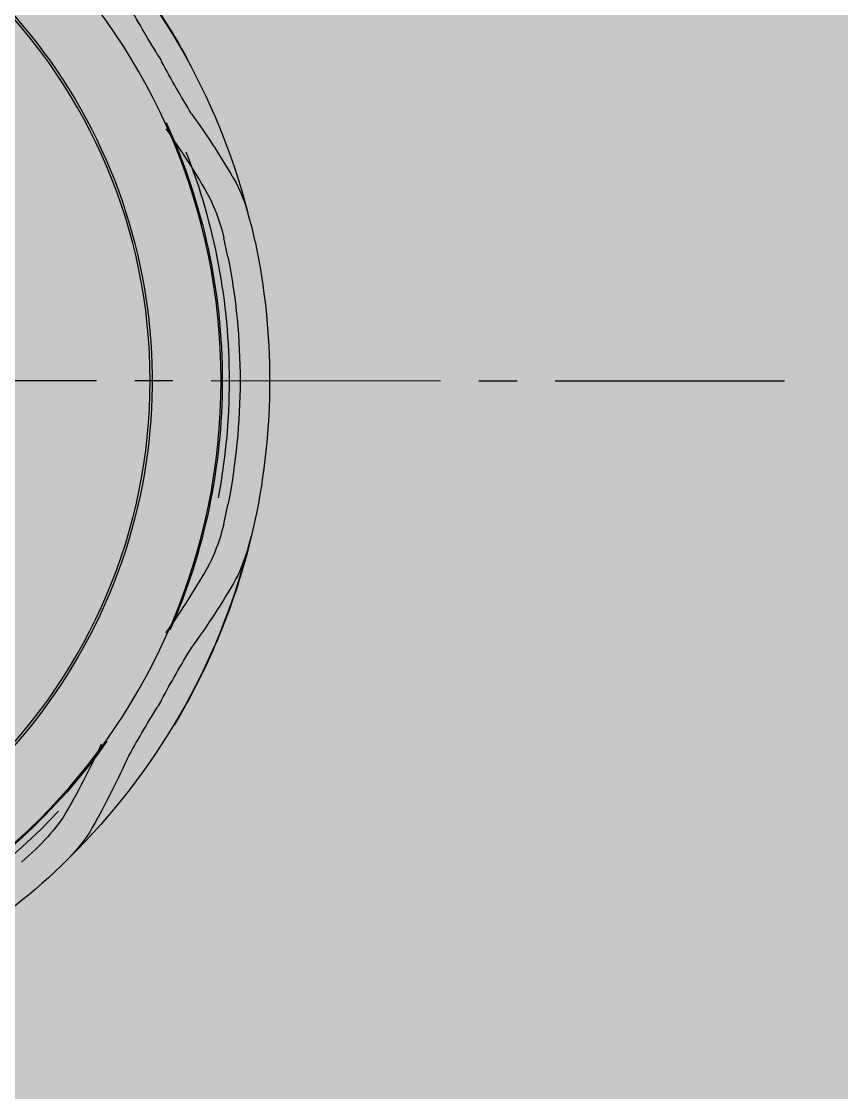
# Model space of a CAD drawing. Header units: millimetres. Extents: x 307301 to 459443, y -2888111 to -2805601.
# Drawn here: x 441229.42 to 441242.83, y -2881021.68 to -2881004.17 of the extents above; entities that cross this region are included whole.
import ezdxf

# ---------------------------------------------------------------- set-up
doc = ezdxf.new("R2010")
doc.units = ezdxf.units.MM
doc.header["$LTSCALE"] = 10
doc.header["$MEASUREMENT"] = 0
doc.linetypes.add('CENTER2', pattern=[1.125, 0.75, -0.125, 0.125, -0.125])
for name, color, linetype in [('$DDT_AUDIT_GENERATED_(131)', 7, 'Continuous'), ('$DDT_AUDIT_GENERATED_(15E)', 7, 'Continuous'), ('$DDT_AUDIT_GENERATED_(224)', 7, 'Continuous'), ('$DDT_AUDIT_GENERATED_(77)', 7, 'Continuous'), ('$DDT_AUDIT_GENERATED_(7E)', 7, 'Continuous'), ('BMA  furniture', 6, 'Continuous'), ('Default', 7, 'Continuous'), ('Furniture - Plan', 3, 'Continuous')]:
    doc.layers.add(name, color=color, linetype=linetype)

# ---------------------------------------------------------------- blocks, each defined once
blk = doc.blocks.new('TUFTUFTU')
at = {"layer": 'Furniture - Plan', "ltscale": 0.01}
h = blk.add_hatch(color=250, dxfattribs=at)
h.dxf.hatch_style = 1
h.set_gradient(color1=(51, 51, 51), color2=(105, 105, 105), one_color=1, tint=0.41, name='INVCYLINDER')
edge = h.paths.add_edge_path()
edge.add_arc((1413476.938, -245799), 296.526, 0, 360)
at = {"layer": '$DDT_AUDIT_GENERATED_(131)', "color": 6, "linetype": 'Continuous'}
for start, end in [(158.644, 180.0261), (180.0261, 190.7343), (223.2479, 260.0639)]:
    blk.add_arc((1413476.938, -245799), 20.547, start, end, dxfattribs=at)
at = {"layer": '$DDT_AUDIT_GENERATED_(15E)', "color": 3, "linetype": 'Continuous'}
for radius in [295.946, 295.558]:
    blk.add_circle((1413476.938, -245799), radius, dxfattribs=at)
at = {"layer": '$DDT_AUDIT_GENERATED_(224)', "color": 3, "linetype": 'Continuous'}
for radius in [300, 296.526, 296.132]:
    blk.add_circle((1413476.938, -245799), radius, dxfattribs=at)
at = {"layer": '$DDT_AUDIT_GENERATED_(77)', "color": 6, "linetype": 'Continuous'}
for radius in [20.285, 17.962]:
    blk.add_circle((1413476.938, -245799), radius, dxfattribs=at)
for radius, start, end in [(18.03, 345.0261, 285.0261), (20.323, 155.4594, 180.0261), (20.323, 180.0261, 203.6723), (20.323, 215.4615, 262.8202)]:
    blk.add_arc((1413476.938, -245799), radius, start, end, dxfattribs=at)
at = {"layer": '$DDT_AUDIT_GENERATED_(7E)', "color": 6, "linetype": 'Continuous'}
for p, q in [((1413455.668, -245793.909), (1413455.779, -245793.51)), ((1413455.668, -245793.909), (1413455.546, -245794.449)), ((1413456.635, -245794.061), (1413456.563, -245794.329)), ((1413456.429, -245794.958), (1413456.563, -245794.329)), ((1413456.567, -245803.689), (1413456.433, -245803.061)), ((1413455.55, -245803.571), (1413455.672, -245804.11)), ((1413456.567, -245803.689), (1413456.64, -245803.958)), ((1413455.784, -245804.509), (1413455.672, -245804.11)), ((1413462.509, -245814.114), (1413462.706, -245814.31)), ((1413463.183, -245814.741), (1413462.706, -245814.31)), ((1413461.894, -245814.876), (1413461.605, -245814.579)), ((1413461.894, -245814.876), (1413462.3, -245815.251))]:
    blk.add_line(p, q, dxfattribs=at)
for radius in [62.905, 61.937]:
    blk.add_circle((1413476.938, -245799), radius, dxfattribs=at)
for centre, radius, start, end in [((1413476.938, -245799), 21.872, 133.5123, 151.3295), ((1413476.939, -245799), 21.86, 134.5973, 165.4548), ((1413423.385, -245766.679), 41.456, 328.4918, 331.2106), ((1413477.609, -245799.387), 21.872, 149.6802, 150.3719), ((1413420.66, -245767.981), 43.166, 328.8954, 331.5065), ((1413478.453, -245805.348), 25.71, 144.1255, 150.1068), ((1413479.354, -245805.642), 25.646, 144.5503, 150.5445), ((1413461.601, -245795.234), 6.071, 153.5983, 163.5089), ((1413462.705, -245795.758), 6.303, 154.3562, 164.3815), ((1413476.938, -245799), 21.872, 167.9893, 192.0628), ((1413476.938, -245799), 20.904, 168.8514, 191.2007), ((1413476.938, -245799), 21.872, 193.5123, 210.9797), ((1413462.704, -245802.257), 6.299, 195.6674, 205.6992), ((1413461.608, -245802.779), 6.075, 196.5465, 206.4505), ((1413476.939, -245799), 21.86, 194.5973, 225.4548), ((1413479.349, -245792.356), 25.647, 209.5077, 215.5017), ((1413478.447, -245792.651), 25.71, 209.9453, 215.9266), ((1413422.171, -245829.219), 41.456, 28.4918, 31.2106), ((1413477.609, -245798.613), 21.872, 209.6802, 210.3719), ((1413421.936, -245832.23), 43.166, 28.8954, 31.5065), ((1413483.898, -245800.229), 25.646, 204.5503, 210.5445), ((1413483.193, -245800.862), 25.71, 204.1255, 210.1068), ((1413467.014, -245809.705), 6.303, 214.3562, 224.3815), ((1413466.008, -245810.4), 6.071, 213.5983, 223.5089), ((1413476.938, -245799), 21.872, 227.9893, 252.0628)]:
    blk.add_arc(centre, radius, start, end, dxfattribs=at)
at = {"layer": 'Default', "color": 6, "linetype": 'CENTER2'}
blk.add_line((1413438.227, -245799.018), (1413515.649, -245798.982), dxfattribs=at)
blk = doc.blocks.new('SDTYTYT')
at = {"layer": 'Furniture - Plan', "color": 3, "xscale": 0.5000000000000486, "yscale": 0.5000000000000486, "zscale": 0.5000000000000486, "rotation": 180}
blk.add_blockref('TUFTUFTU', (925445.399, -2867082.713), dxfattribs=at)

msp = doc.modelspace()

# ---------------------------------------------------------------- block references
at = {"layer": 'BMA  furniture', "xscale": -1, "rotation": 180}
msp.add_blockref('SDTYTYT', (222515.614, -5625193.258, 0.055), dxfattribs=at)

doc.saveas('drawing.dxf')
